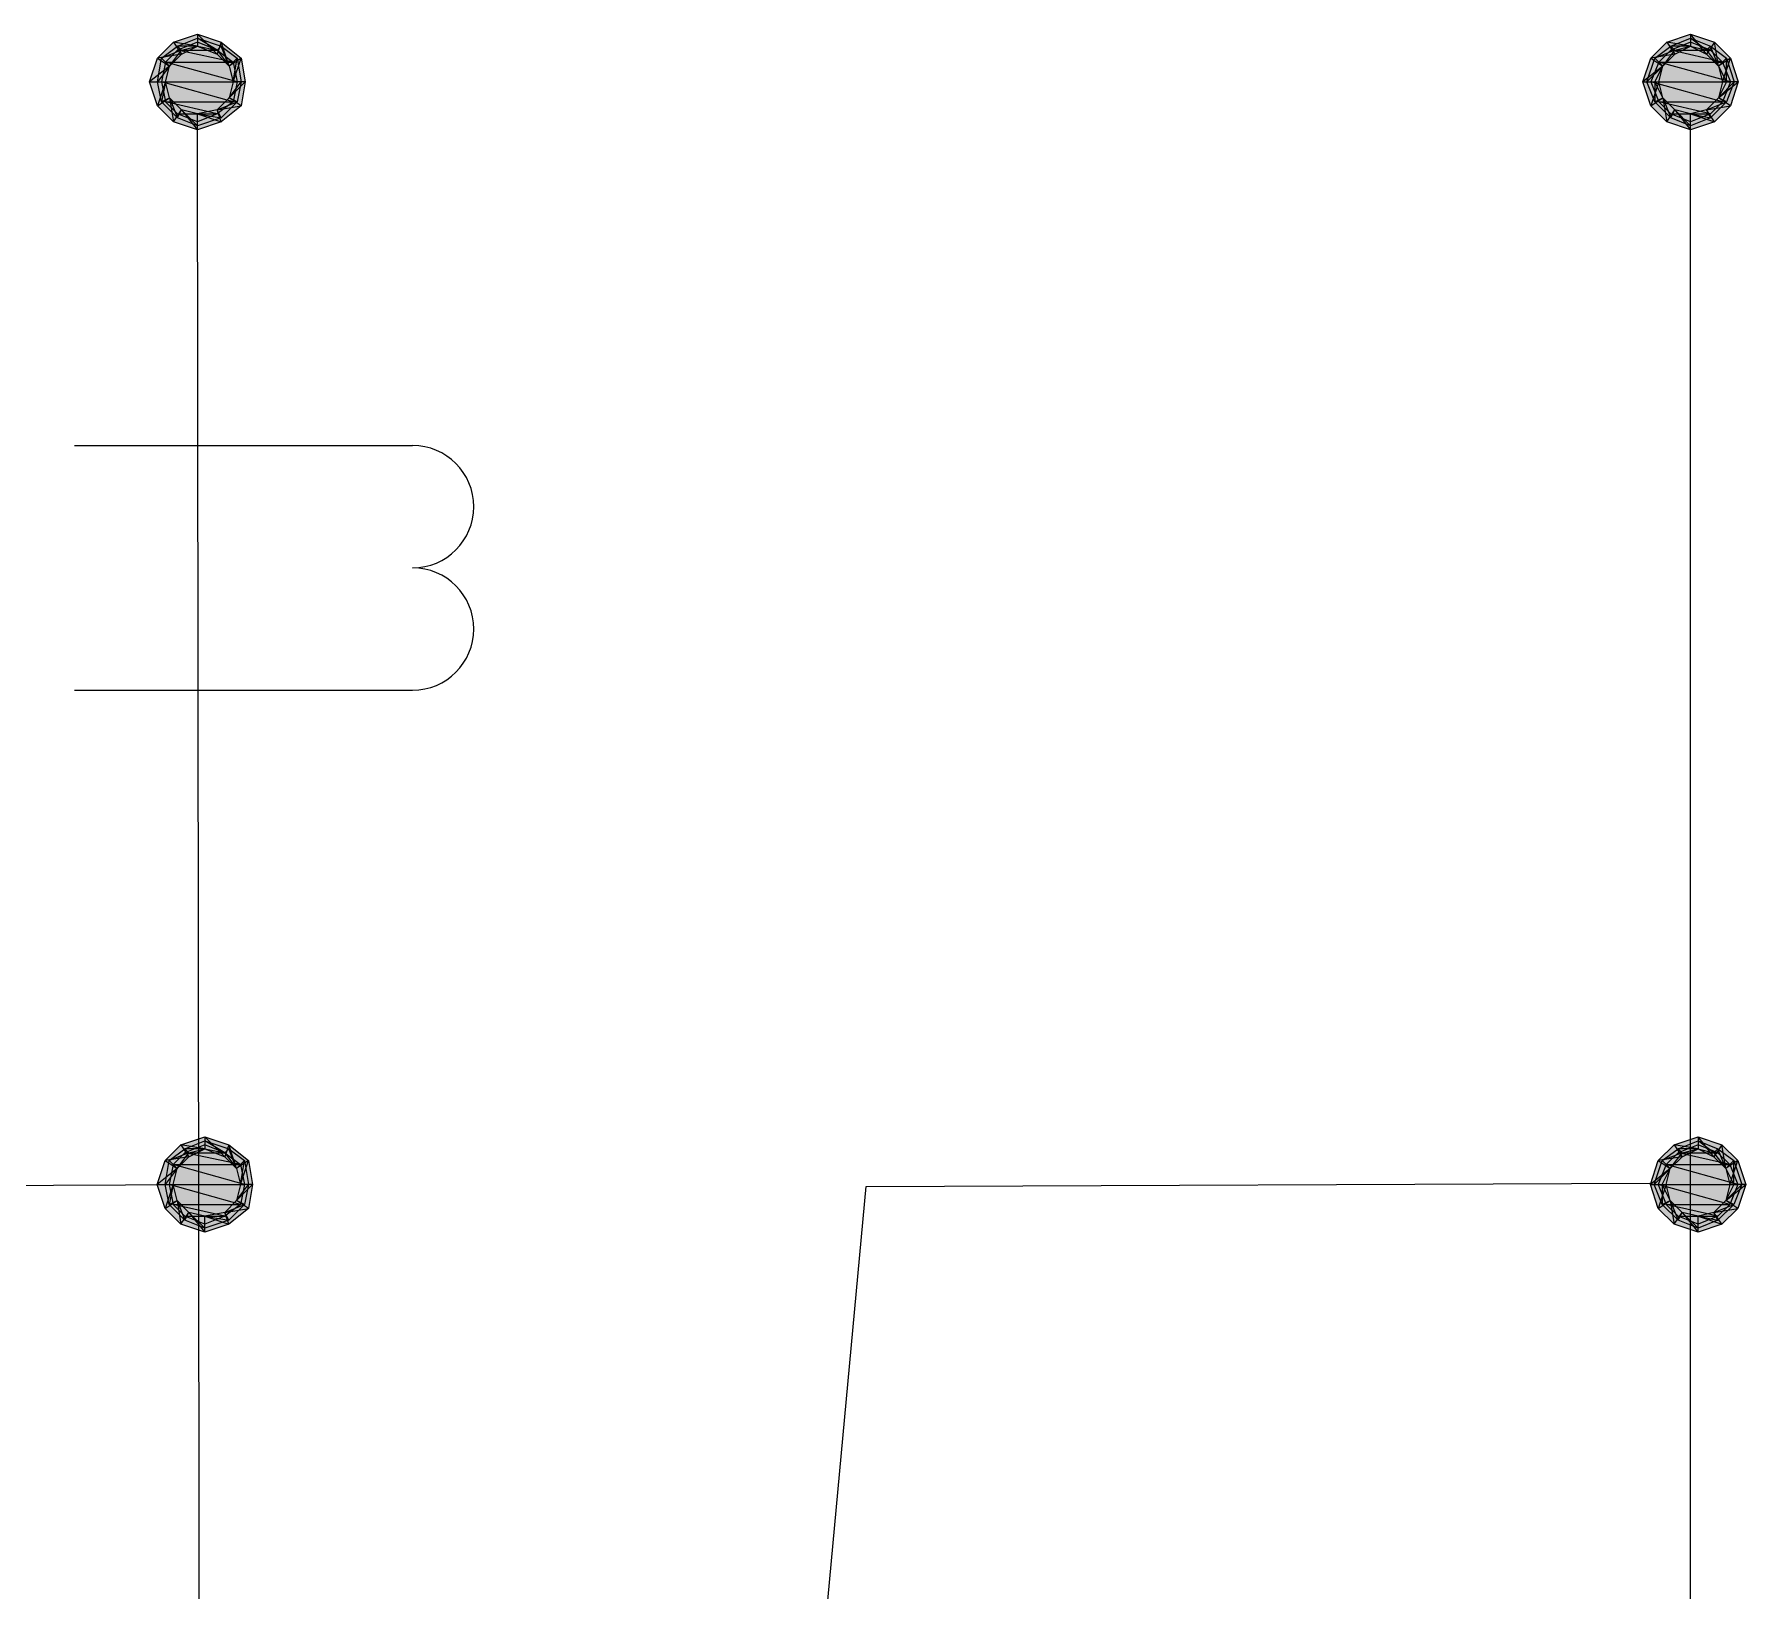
# Model space of a CAD drawing. Header units: millimetres. Extents: x 35720 to 50764, y -47170 to -36532.
# Drawn here: x 44236.6 to 44572.5, y -44469 to -44163.6 of the extents above; entities that cross this region are included whole.
import ezdxf

# ---------------------------------------------------------------- set-up
doc = ezdxf.new("R2010")
doc.units = ezdxf.units.MM
doc.header["$LTSCALE"] = 13
doc.layers.add('01', color=7, linetype='Continuous')
doc.layers.add('铁心', color=3, linetype='Continuous', lineweight=0)

msp = doc.modelspace()

# ---------------------------------------------------------------- hatches: boundary and pattern name
at = {"layer": '铁心'}
h = msp.add_hatch(color=256, dxfattribs=at)
h.paths.add_polyline_path([(44260.77, -44168.286), (44263.111, -44169.847), (44259.21, -44172.968)])
h.paths.add_polyline_path([(44263.111, -44169.847), (44259.21, -44172.968), (44262.331, -44172.968)])
h.paths.add_polyline_path([(44259.21, -44172.968), (44262.331, -44172.968), (44260.77, -44177.649)])
h.paths.add_polyline_path([(44262.331, -44172.968), (44260.77, -44177.649), (44263.111, -44176.089)])
h.paths.add_polyline_path([(44260.77, -44177.649), (44263.111, -44176.089), (44263.892, -44180.771)])
h.paths.add_polyline_path([(44263.111, -44176.089), (44263.892, -44180.771), (44265.452, -44178.43)])
h.paths.add_polyline_path([(44263.892, -44180.771), (44265.452, -44178.43), (44268.573, -44182.331)])
h.paths.add_polyline_path([(44265.452, -44178.43), (44268.573, -44182.331), (44268.573, -44179.21)])
h.paths.add_polyline_path([(44268.573, -44182.331), (44268.573, -44179.21), (44273.255, -44180.771)])
h.paths.add_polyline_path([(44268.573, -44179.21), (44273.255, -44180.771), (44272.475, -44178.43)])
h.paths.add_polyline_path([(44273.255, -44180.771), (44272.475, -44178.43), (44277.156, -44177.649)])
h.paths.add_polyline_path([(44272.475, -44178.43), (44277.156, -44177.649), (44274.816, -44176.089)])
h.paths.add_polyline_path([(44277.156, -44177.649), (44274.816, -44176.089), (44277.937, -44172.968)])
h.paths.add_polyline_path([(44274.816, -44176.089), (44277.937, -44172.968), (44275.596, -44172.968)])
h.paths.add_polyline_path([(44277.937, -44172.968), (44275.596, -44172.968), (44277.156, -44168.286)])
h.paths.add_polyline_path([(44275.596, -44172.968), (44277.156, -44168.286), (44274.816, -44169.847)])
h.paths.add_polyline_path([(44277.156, -44168.286), (44274.816, -44169.847), (44273.255, -44165.165)])
h.paths.add_polyline_path([(44274.816, -44169.847), (44273.255, -44165.165), (44272.475, -44167.506)])
h.paths.add_polyline_path([(44273.255, -44165.165), (44272.475, -44167.506), (44268.573, -44163.604)])
h.paths.add_polyline_path([(44272.475, -44167.506), (44268.573, -44163.604), (44268.573, -44165.945)])
h.paths.add_polyline_path([(44268.573, -44163.604), (44268.573, -44165.945), (44263.892, -44165.165)])
h.paths.add_polyline_path([(44268.573, -44165.945), (44263.892, -44165.165), (44265.452, -44167.506)])
h.paths.add_polyline_path([(44263.892, -44165.165), (44265.452, -44167.506), (44260.77, -44168.286)])
h.paths.add_polyline_path([(44265.452, -44167.506), (44260.77, -44168.286), (44263.111, -44169.847)])
h = msp.add_hatch(color=256, dxfattribs=at)
h.paths.add_polyline_path([(44553.846, -44168.286), (44556.187, -44169.847), (44552.285, -44172.968)])
h.paths.add_polyline_path([(44556.187, -44169.847), (44552.285, -44172.968), (44555.407, -44172.968)])
h.paths.add_polyline_path([(44552.285, -44172.968), (44555.407, -44172.968), (44553.846, -44177.649)])
h.paths.add_polyline_path([(44555.407, -44172.968), (44553.846, -44177.649), (44556.187, -44176.089)])
h.paths.add_polyline_path([(44553.846, -44177.649), (44556.187, -44176.089), (44556.967, -44180.771)])
h.paths.add_polyline_path([(44556.187, -44176.089), (44556.967, -44180.771), (44558.528, -44178.43)])
h.paths.add_polyline_path([(44556.967, -44180.771), (44558.528, -44178.43), (44561.649, -44182.331)])
h.paths.add_polyline_path([(44558.528, -44178.43), (44561.649, -44182.331), (44561.649, -44179.21)])
h.paths.add_polyline_path([(44561.649, -44182.331), (44561.649, -44179.21), (44566.331, -44180.771)])
h.paths.add_polyline_path([(44561.649, -44179.21), (44566.331, -44180.771), (44564.77, -44178.43)])
h.paths.add_polyline_path([(44566.331, -44180.771), (44564.77, -44178.43), (44569.452, -44177.649)])
h.paths.add_polyline_path([(44564.77, -44178.43), (44569.452, -44177.649), (44567.111, -44176.089)])
h.paths.add_polyline_path([(44569.452, -44177.649), (44567.111, -44176.089), (44571.012, -44172.968)])
h.paths.add_polyline_path([(44567.111, -44176.089), (44571.012, -44172.968), (44567.891, -44172.968)])
h.paths.add_polyline_path([(44571.012, -44172.968), (44567.891, -44172.968), (44569.452, -44168.286)])
h.paths.add_polyline_path([(44567.891, -44172.968), (44569.452, -44168.286), (44567.111, -44169.847)])
h.paths.add_polyline_path([(44569.452, -44168.286), (44567.111, -44169.847), (44566.331, -44165.165)])
h.paths.add_polyline_path([(44567.111, -44169.847), (44566.331, -44165.165), (44564.77, -44167.506)])
h.paths.add_polyline_path([(44566.331, -44165.165), (44564.77, -44167.506), (44561.649, -44163.604)])
h.paths.add_polyline_path([(44564.77, -44167.506), (44561.649, -44163.604), (44561.649, -44165.945)])
h.paths.add_polyline_path([(44561.649, -44163.604), (44561.649, -44165.945), (44556.967, -44165.165)])
h.paths.add_polyline_path([(44561.649, -44165.945), (44556.967, -44165.165), (44558.528, -44167.506)])
h.paths.add_polyline_path([(44556.967, -44165.165), (44558.528, -44167.506), (44553.846, -44168.286)])
h.paths.add_polyline_path([(44558.528, -44167.506), (44553.846, -44168.286), (44556.187, -44169.847)])
h = msp.add_hatch(color=256, dxfattribs=at)
h.paths.add_polyline_path([(44276.376, -44176.869), (44274.816, -44176.089), (44277.156, -44172.968)])
h.paths.add_polyline_path([(44274.816, -44176.089), (44277.156, -44172.968), (44275.596, -44172.968)])
h.paths.add_polyline_path([(44277.156, -44172.968), (44275.596, -44172.968), (44276.376, -44168.286)])
h.paths.add_polyline_path([(44275.596, -44172.968), (44276.376, -44168.286), (44274.816, -44169.847)])
h.paths.add_polyline_path([(44276.376, -44168.286), (44274.816, -44169.847), (44273.255, -44165.945)])
h.paths.add_polyline_path([(44274.816, -44169.847), (44273.255, -44165.945), (44272.475, -44166.725)])
h.paths.add_polyline_path([(44273.255, -44165.945), (44272.475, -44166.725), (44268.573, -44164.385)])
h.paths.add_polyline_path([(44272.475, -44166.725), (44268.573, -44164.385), (44268.573, -44165.945)])
h.paths.add_polyline_path([(44268.573, -44164.385), (44268.573, -44165.945), (44264.672, -44165.945)])
h.paths.add_polyline_path([(44268.573, -44165.945), (44264.672, -44165.945), (44265.452, -44166.725)])
h.paths.add_polyline_path([(44264.672, -44165.945), (44265.452, -44166.725), (44261.551, -44168.286)])
h.paths.add_polyline_path([(44265.452, -44166.725), (44261.551, -44168.286), (44263.111, -44169.847)])
h.paths.add_polyline_path([(44261.551, -44168.286), (44263.111, -44169.847), (44260.77, -44172.968)])
h.paths.add_polyline_path([(44263.111, -44169.847), (44260.77, -44172.968), (44262.331, -44172.968)])
h.paths.add_polyline_path([(44260.77, -44172.968), (44262.331, -44172.968), (44261.551, -44176.869)])
h.paths.add_polyline_path([(44262.331, -44172.968), (44261.551, -44176.869), (44263.111, -44176.089)])
h.paths.add_polyline_path([(44261.551, -44176.869), (44263.111, -44176.089), (44264.672, -44179.99)])
h.paths.add_polyline_path([(44263.111, -44176.089), (44264.672, -44179.99), (44265.452, -44178.43)])
h.paths.add_polyline_path([(44264.672, -44179.99), (44265.452, -44178.43), (44268.573, -44181.551)])
h.paths.add_polyline_path([(44265.452, -44178.43), (44268.573, -44181.551), (44268.573, -44179.21)])
h.paths.add_polyline_path([(44268.573, -44181.551), (44268.573, -44179.21), (44273.255, -44179.99)])
h.paths.add_polyline_path([(44268.573, -44179.21), (44273.255, -44179.99), (44272.475, -44178.43)])
h.paths.add_polyline_path([(44273.255, -44179.99), (44272.475, -44178.43), (44276.376, -44176.869)])
h.paths.add_polyline_path([(44272.475, -44178.43), (44276.376, -44176.869), (44274.816, -44176.089)])
h = msp.add_hatch(color=256, dxfattribs=at)
h.paths.add_polyline_path([(44262.331, -44169.066), (44275.596, -44169.066), (44264.672, -44166.725)])
h.paths.add_polyline_path([(44275.596, -44169.066), (44264.672, -44166.725), (44272.475, -44166.725)])
h = msp.add_hatch(color=256, dxfattribs=at)
h.paths.add_polyline_path([(44568.671, -44176.869), (44567.111, -44176.089), (44570.232, -44172.968)])
h.paths.add_polyline_path([(44567.111, -44176.089), (44570.232, -44172.968), (44568.671, -44172.968)])
h.paths.add_polyline_path([(44570.232, -44172.968), (44568.671, -44172.968), (44568.671, -44168.286)])
h.paths.add_polyline_path([(44568.671, -44172.968), (44568.671, -44168.286), (44567.111, -44169.847)])
h.paths.add_polyline_path([(44568.671, -44168.286), (44567.111, -44169.847), (44565.55, -44165.945)])
h.paths.add_polyline_path([(44567.111, -44169.847), (44565.55, -44165.945), (44564.77, -44166.725)])
h.paths.add_polyline_path([(44565.55, -44165.945), (44564.77, -44166.725), (44561.649, -44164.385)])
h.paths.add_polyline_path([(44564.77, -44166.725), (44561.649, -44164.385), (44561.649, -44165.945)])
h.paths.add_polyline_path([(44561.649, -44164.385), (44561.649, -44165.945), (44557.747, -44165.945)])
h.paths.add_polyline_path([(44561.649, -44165.945), (44557.747, -44165.945), (44558.528, -44166.725)])
h.paths.add_polyline_path([(44557.747, -44165.945), (44558.528, -44166.725), (44554.626, -44168.286)])
h.paths.add_polyline_path([(44558.528, -44166.725), (44554.626, -44168.286), (44556.187, -44169.847)])
h.paths.add_polyline_path([(44554.626, -44168.286), (44556.187, -44169.847), (44553.066, -44172.968)])
h.paths.add_polyline_path([(44556.187, -44169.847), (44553.066, -44172.968), (44554.626, -44172.968)])
h.paths.add_polyline_path([(44553.066, -44172.968), (44554.626, -44172.968), (44554.626, -44176.869)])
h.paths.add_polyline_path([(44554.626, -44172.968), (44554.626, -44176.869), (44556.187, -44176.089)])
h.paths.add_polyline_path([(44554.626, -44176.869), (44556.187, -44176.089), (44557.747, -44179.99)])
h.paths.add_polyline_path([(44556.187, -44176.089), (44557.747, -44179.99), (44558.528, -44178.43)])
h.paths.add_polyline_path([(44557.747, -44179.99), (44558.528, -44178.43), (44561.649, -44181.551)])
h.paths.add_polyline_path([(44558.528, -44178.43), (44561.649, -44181.551), (44561.649, -44179.21)])
h.paths.add_polyline_path([(44561.649, -44181.551), (44561.649, -44179.21), (44565.55, -44179.99)])
h.paths.add_polyline_path([(44561.649, -44179.21), (44565.55, -44179.99), (44564.77, -44178.43)])
h.paths.add_polyline_path([(44565.55, -44179.99), (44564.77, -44178.43), (44568.671, -44176.869)])
h.paths.add_polyline_path([(44564.77, -44178.43), (44568.671, -44176.869), (44567.111, -44176.089)])
h = msp.add_hatch(color=256, dxfattribs=at)
h.paths.add_polyline_path([(44555.407, -44169.066), (44567.891, -44169.066), (44557.747, -44166.725)])
h.paths.add_polyline_path([(44567.891, -44169.066), (44557.747, -44166.725), (44565.55, -44166.725)])
h = msp.add_hatch(color=256, dxfattribs=at)
h.paths.add_polyline_path([(44261.551, -44172.968), (44276.376, -44172.968), (44262.331, -44169.066)])
h.paths.add_polyline_path([(44276.376, -44172.968), (44262.331, -44169.066), (44275.596, -44169.066)])
h = msp.add_hatch(color=256, dxfattribs=at)
h.paths.add_polyline_path([(44553.846, -44172.968), (44569.452, -44172.968), (44555.407, -44169.066)])
h.paths.add_polyline_path([(44569.452, -44172.968), (44555.407, -44169.066), (44567.891, -44169.066)])
h = msp.add_hatch(color=256, dxfattribs=at)
h.paths.add_polyline_path([(44262.331, -44176.869), (44275.596, -44176.869), (44261.551, -44172.968)])
h.paths.add_polyline_path([(44275.596, -44176.869), (44261.551, -44172.968), (44276.376, -44172.968)])
h = msp.add_hatch(color=256, dxfattribs=at)
h.paths.add_polyline_path([(44555.407, -44176.869), (44567.891, -44176.869), (44553.846, -44172.968)])
h.paths.add_polyline_path([(44567.891, -44176.869), (44553.846, -44172.968), (44569.452, -44172.968)])
h = msp.add_hatch(color=256, dxfattribs=at)
h.paths.add_polyline_path([(44262.331, -44176.869), (44264.672, -44179.21), (44272.475, -44179.21)])
h.paths.add_polyline_path([(44264.672, -44179.21), (44272.475, -44179.21), (44268.573, -44180.771)])
h = msp.add_hatch(color=256, dxfattribs=at)
h.paths.add_polyline_path([(44555.407, -44176.869), (44557.747, -44179.21), (44565.55, -44179.21)])
h.paths.add_polyline_path([(44557.747, -44179.21), (44565.55, -44179.21), (44561.649, -44180.771)])
h = msp.add_hatch(color=256, dxfattribs=at)
h.paths.add_polyline_path([(44262.238, -44384.639), (44264.579, -44386.199), (44260.678, -44389.32)])
h.paths.add_polyline_path([(44264.579, -44386.199), (44260.678, -44389.32), (44263.799, -44389.32)])
h.paths.add_polyline_path([(44260.678, -44389.32), (44263.799, -44389.32), (44262.238, -44394.002)])
h.paths.add_polyline_path([(44263.799, -44389.32), (44262.238, -44394.002), (44264.579, -44392.441)])
h.paths.add_polyline_path([(44262.238, -44394.002), (44264.579, -44392.441), (44265.36, -44397.123)])
h.paths.add_polyline_path([(44264.579, -44392.441), (44265.36, -44397.123), (44266.92, -44394.782)])
h.paths.add_polyline_path([(44265.36, -44397.123), (44266.92, -44394.782), (44270.041, -44398.684)])
h.paths.add_polyline_path([(44266.92, -44394.782), (44270.041, -44398.684), (44270.041, -44395.563)])
h.paths.add_polyline_path([(44270.041, -44398.684), (44270.041, -44395.563), (44274.723, -44397.123)])
h.paths.add_polyline_path([(44270.041, -44395.563), (44274.723, -44397.123), (44273.943, -44394.782)])
h.paths.add_polyline_path([(44274.723, -44397.123), (44273.943, -44394.782), (44278.624, -44394.002)])
h.paths.add_polyline_path([(44273.943, -44394.782), (44278.624, -44394.002), (44276.284, -44392.441)])
h.paths.add_polyline_path([(44278.624, -44394.002), (44276.284, -44392.441), (44279.405, -44389.32)])
h.paths.add_polyline_path([(44276.284, -44392.441), (44279.405, -44389.32), (44277.064, -44389.32)])
h.paths.add_polyline_path([(44279.405, -44389.32), (44277.064, -44389.32), (44278.624, -44384.639)])
h.paths.add_polyline_path([(44277.064, -44389.32), (44278.624, -44384.639), (44276.284, -44386.199)])
h.paths.add_polyline_path([(44278.624, -44384.639), (44276.284, -44386.199), (44274.723, -44381.517)])
h.paths.add_polyline_path([(44276.284, -44386.199), (44274.723, -44381.517), (44273.943, -44383.858)])
h.paths.add_polyline_path([(44274.723, -44381.517), (44273.943, -44383.858), (44270.041, -44379.957)])
h.paths.add_polyline_path([(44273.943, -44383.858), (44270.041, -44379.957), (44270.041, -44382.298)])
h.paths.add_polyline_path([(44270.041, -44379.957), (44270.041, -44382.298), (44265.36, -44381.517)])
h.paths.add_polyline_path([(44270.041, -44382.298), (44265.36, -44381.517), (44266.92, -44383.858)])
h.paths.add_polyline_path([(44265.36, -44381.517), (44266.92, -44383.858), (44262.238, -44384.639)])
h.paths.add_polyline_path([(44266.92, -44383.858), (44262.238, -44384.639), (44264.579, -44386.199)])
h = msp.add_hatch(color=256, dxfattribs=at)
h.paths.add_polyline_path([(44277.844, -44393.222), (44276.284, -44392.441), (44278.624, -44389.32)])
h.paths.add_polyline_path([(44276.284, -44392.441), (44278.624, -44389.32), (44277.064, -44389.32)])
h.paths.add_polyline_path([(44278.624, -44389.32), (44277.064, -44389.32), (44277.844, -44384.639)])
h.paths.add_polyline_path([(44277.064, -44389.32), (44277.844, -44384.639), (44276.284, -44386.199)])
h.paths.add_polyline_path([(44277.844, -44384.639), (44276.284, -44386.199), (44274.723, -44382.298)])
h.paths.add_polyline_path([(44276.284, -44386.199), (44274.723, -44382.298), (44273.943, -44383.078)])
h.paths.add_polyline_path([(44274.723, -44382.298), (44273.943, -44383.078), (44270.041, -44380.737)])
h.paths.add_polyline_path([(44273.943, -44383.078), (44270.041, -44380.737), (44270.041, -44382.298)])
h.paths.add_polyline_path([(44270.041, -44380.737), (44270.041, -44382.298), (44266.14, -44382.298)])
h.paths.add_polyline_path([(44270.041, -44382.298), (44266.14, -44382.298), (44266.92, -44383.078)])
h.paths.add_polyline_path([(44266.14, -44382.298), (44266.92, -44383.078), (44263.019, -44384.639)])
h.paths.add_polyline_path([(44266.92, -44383.078), (44263.019, -44384.639), (44264.579, -44386.199)])
h.paths.add_polyline_path([(44263.019, -44384.639), (44264.579, -44386.199), (44262.238, -44389.32)])
h.paths.add_polyline_path([(44264.579, -44386.199), (44262.238, -44389.32), (44263.799, -44389.32)])
h.paths.add_polyline_path([(44262.238, -44389.32), (44263.799, -44389.32), (44263.019, -44393.222)])
h.paths.add_polyline_path([(44263.799, -44389.32), (44263.019, -44393.222), (44264.579, -44392.441)])
h.paths.add_polyline_path([(44263.019, -44393.222), (44264.579, -44392.441), (44266.14, -44396.343)])
h.paths.add_polyline_path([(44264.579, -44392.441), (44266.14, -44396.343), (44266.92, -44394.782)])
h.paths.add_polyline_path([(44266.14, -44396.343), (44266.92, -44394.782), (44270.041, -44397.903)])
h.paths.add_polyline_path([(44266.92, -44394.782), (44270.041, -44397.903), (44270.041, -44395.563)])
h.paths.add_polyline_path([(44270.041, -44397.903), (44270.041, -44395.563), (44274.723, -44396.343)])
h.paths.add_polyline_path([(44270.041, -44395.563), (44274.723, -44396.343), (44273.943, -44394.782)])
h.paths.add_polyline_path([(44274.723, -44396.343), (44273.943, -44394.782), (44277.844, -44393.222)])
h.paths.add_polyline_path([(44273.943, -44394.782), (44277.844, -44393.222), (44276.284, -44392.441)])
h = msp.add_hatch(color=256, dxfattribs=at)
h.paths.add_polyline_path([(44555.314, -44384.639), (44557.655, -44386.199), (44553.753, -44389.32)])
h.paths.add_polyline_path([(44557.655, -44386.199), (44553.753, -44389.32), (44556.874, -44389.32)])
h.paths.add_polyline_path([(44553.753, -44389.32), (44556.874, -44389.32), (44555.314, -44394.002)])
h.paths.add_polyline_path([(44556.874, -44389.32), (44555.314, -44394.002), (44557.655, -44392.441)])
h.paths.add_polyline_path([(44555.314, -44394.002), (44557.655, -44392.441), (44558.435, -44397.123)])
h.paths.add_polyline_path([(44557.655, -44392.441), (44558.435, -44397.123), (44559.996, -44394.782)])
h.paths.add_polyline_path([(44558.435, -44397.123), (44559.996, -44394.782), (44563.117, -44398.684)])
h.paths.add_polyline_path([(44559.996, -44394.782), (44563.117, -44398.684), (44563.117, -44395.563)])
h.paths.add_polyline_path([(44563.117, -44398.684), (44563.117, -44395.563), (44567.798, -44397.123)])
h.paths.add_polyline_path([(44563.117, -44395.563), (44567.798, -44397.123), (44566.238, -44394.782)])
h.paths.add_polyline_path([(44567.798, -44397.123), (44566.238, -44394.782), (44570.92, -44394.002)])
h.paths.add_polyline_path([(44566.238, -44394.782), (44570.92, -44394.002), (44568.579, -44392.441)])
h.paths.add_polyline_path([(44570.92, -44394.002), (44568.579, -44392.441), (44572.48, -44389.32)])
h.paths.add_polyline_path([(44568.579, -44392.441), (44572.48, -44389.32), (44569.359, -44389.32)])
h.paths.add_polyline_path([(44572.48, -44389.32), (44569.359, -44389.32), (44570.92, -44384.639)])
h.paths.add_polyline_path([(44569.359, -44389.32), (44570.92, -44384.639), (44568.579, -44386.199)])
h.paths.add_polyline_path([(44570.92, -44384.639), (44568.579, -44386.199), (44567.798, -44381.517)])
h.paths.add_polyline_path([(44568.579, -44386.199), (44567.798, -44381.517), (44566.238, -44383.858)])
h.paths.add_polyline_path([(44567.798, -44381.517), (44566.238, -44383.858), (44563.117, -44379.957)])
h.paths.add_polyline_path([(44566.238, -44383.858), (44563.117, -44379.957), (44563.117, -44382.298)])
h.paths.add_polyline_path([(44563.117, -44379.957), (44563.117, -44382.298), (44558.435, -44381.517)])
h.paths.add_polyline_path([(44563.117, -44382.298), (44558.435, -44381.517), (44559.996, -44383.858)])
h.paths.add_polyline_path([(44558.435, -44381.517), (44559.996, -44383.858), (44555.314, -44384.639)])
h.paths.add_polyline_path([(44559.996, -44383.858), (44555.314, -44384.639), (44557.655, -44386.199)])
h = msp.add_hatch(color=256, dxfattribs=at)
h.paths.add_polyline_path([(44570.139, -44393.222), (44568.579, -44392.441), (44571.7, -44389.32)])
h.paths.add_polyline_path([(44568.579, -44392.441), (44571.7, -44389.32), (44570.139, -44389.32)])
h.paths.add_polyline_path([(44571.7, -44389.32), (44570.139, -44389.32), (44570.139, -44384.639)])
h.paths.add_polyline_path([(44570.139, -44389.32), (44570.139, -44384.639), (44568.579, -44386.199)])
h.paths.add_polyline_path([(44570.139, -44384.639), (44568.579, -44386.199), (44567.018, -44382.298)])
h.paths.add_polyline_path([(44568.579, -44386.199), (44567.018, -44382.298), (44566.238, -44383.078)])
h.paths.add_polyline_path([(44567.018, -44382.298), (44566.238, -44383.078), (44563.117, -44380.737)])
h.paths.add_polyline_path([(44566.238, -44383.078), (44563.117, -44380.737), (44563.117, -44382.298)])
h.paths.add_polyline_path([(44563.117, -44380.737), (44563.117, -44382.298), (44559.215, -44382.298)])
h.paths.add_polyline_path([(44563.117, -44382.298), (44559.215, -44382.298), (44559.996, -44383.078)])
h.paths.add_polyline_path([(44559.215, -44382.298), (44559.996, -44383.078), (44556.094, -44384.639)])
h.paths.add_polyline_path([(44559.996, -44383.078), (44556.094, -44384.639), (44557.655, -44386.199)])
h.paths.add_polyline_path([(44556.094, -44384.639), (44557.655, -44386.199), (44554.534, -44389.32)])
h.paths.add_polyline_path([(44557.655, -44386.199), (44554.534, -44389.32), (44556.094, -44389.32)])
h.paths.add_polyline_path([(44554.534, -44389.32), (44556.094, -44389.32), (44556.094, -44393.222)])
h.paths.add_polyline_path([(44556.094, -44389.32), (44556.094, -44393.222), (44557.655, -44392.441)])
h.paths.add_polyline_path([(44556.094, -44393.222), (44557.655, -44392.441), (44559.215, -44396.343)])
h.paths.add_polyline_path([(44557.655, -44392.441), (44559.215, -44396.343), (44559.996, -44394.782)])
h.paths.add_polyline_path([(44559.215, -44396.343), (44559.996, -44394.782), (44563.117, -44397.903)])
h.paths.add_polyline_path([(44559.996, -44394.782), (44563.117, -44397.903), (44563.117, -44395.563)])
h.paths.add_polyline_path([(44563.117, -44397.903), (44563.117, -44395.563), (44567.018, -44396.343)])
h.paths.add_polyline_path([(44563.117, -44395.563), (44567.018, -44396.343), (44566.238, -44394.782)])
h.paths.add_polyline_path([(44567.018, -44396.343), (44566.238, -44394.782), (44570.139, -44393.222)])
h.paths.add_polyline_path([(44566.238, -44394.782), (44570.139, -44393.222), (44568.579, -44392.441)])
h = msp.add_hatch(color=256, dxfattribs=at)
h.paths.add_polyline_path([(44263.019, -44389.32), (44277.844, -44389.32), (44263.799, -44385.419)])
h.paths.add_polyline_path([(44277.844, -44389.32), (44263.799, -44385.419), (44277.064, -44385.419)])
h = msp.add_hatch(color=256, dxfattribs=at)
h.paths.add_polyline_path([(44263.799, -44385.419), (44277.064, -44385.419), (44266.14, -44383.078)])
h.paths.add_polyline_path([(44277.064, -44385.419), (44266.14, -44383.078), (44273.943, -44383.078)])
h = msp.add_hatch(color=256, dxfattribs=at)
h.paths.add_polyline_path([(44555.314, -44389.32), (44570.92, -44389.32), (44556.874, -44385.419)])
h.paths.add_polyline_path([(44570.92, -44389.32), (44556.874, -44385.419), (44569.359, -44385.419)])
h = msp.add_hatch(color=256, dxfattribs=at)
h.paths.add_polyline_path([(44556.874, -44385.419), (44569.359, -44385.419), (44559.215, -44383.078)])
h.paths.add_polyline_path([(44569.359, -44385.419), (44559.215, -44383.078), (44567.018, -44383.078)])
h = msp.add_hatch(color=256, dxfattribs=at)
h.paths.add_polyline_path([(44263.799, -44393.222), (44277.064, -44393.222), (44263.019, -44389.32)])
h.paths.add_polyline_path([(44277.064, -44393.222), (44263.019, -44389.32), (44277.844, -44389.32)])
h = msp.add_hatch(color=256, dxfattribs=at)
h.paths.add_polyline_path([(44556.874, -44393.222), (44569.359, -44393.222), (44555.314, -44389.32)])
h.paths.add_polyline_path([(44569.359, -44393.222), (44555.314, -44389.32), (44570.92, -44389.32)])
h = msp.add_hatch(color=256, dxfattribs=at)
h.paths.add_polyline_path([(44263.799, -44393.222), (44266.14, -44395.563), (44273.943, -44395.563)])
h.paths.add_polyline_path([(44266.14, -44395.563), (44273.943, -44395.563), (44270.041, -44397.123)])
h = msp.add_hatch(color=256, dxfattribs=at)
h.paths.add_polyline_path([(44556.874, -44393.222), (44559.215, -44395.563), (44567.018, -44395.563)])
h.paths.add_polyline_path([(44559.215, -44395.563), (44567.018, -44395.563), (44563.117, -44397.123)])

# ---------------------------------------------------------------- linework, layer by layer
at = {"layer": '01', "color": 3, "ltscale": 38.869873}
for p, q in [((44244.446, -44244.321), (44310.823, -44244.321)), ((44244.446, -44292.321), (44310.823, -44292.321))]:
    msp.add_line(p, q, dxfattribs=at)
for centre in [(44310.823, -44256.321), (44310.823, -44280.321)]:
    msp.add_arc(centre, 12, 270, 90, dxfattribs=at)
at = {"layer": '铁心'}
for points in [[(44268.573, -44163.604), (44268.573, -44165.945), (44263.892, -44165.165), (44268.573, -44163.604)], [(44273.255, -44165.165), (44272.475, -44167.506), (44268.573, -44163.604), (44273.255, -44165.165)], [(44272.475, -44167.506), (44268.573, -44163.604), (44268.573, -44165.945), (44272.475, -44167.506)], [(44561.649, -44163.604), (44561.649, -44165.945), (44556.967, -44165.165), (44561.649, -44163.604)], [(44566.331, -44165.165), (44564.77, -44167.506), (44561.649, -44163.604), (44566.331, -44165.165)], [(44564.77, -44167.506), (44561.649, -44163.604), (44561.649, -44165.945), (44564.77, -44167.506)], [(44263.892, -44165.165), (44265.452, -44167.506), (44260.77, -44168.286), (44263.892, -44165.165)], [(44264.672, -44165.945), (44265.452, -44166.725), (44261.551, -44168.286), (44264.672, -44165.945)], [(44265.452, -44166.725), (44261.551, -44168.286), (44263.111, -44169.847), (44265.452, -44166.725)], [(44262.331, -44169.066), (44275.596, -44169.066), (44264.672, -44166.725), (44262.331, -44169.066)], [(44268.573, -44165.945), (44263.892, -44165.165), (44265.452, -44167.506), (44268.573, -44165.945)], [(44268.573, -44164.385), (44268.573, -44165.945), (44264.672, -44165.945), (44268.573, -44164.385)], [(44268.573, -44165.945), (44264.672, -44165.945), (44265.452, -44166.725), (44268.573, -44165.945)], [(44273.255, -44165.945), (44272.475, -44166.725), (44268.573, -44164.385), (44273.255, -44165.945)], [(44272.475, -44166.725), (44268.573, -44164.385), (44268.573, -44165.945), (44272.475, -44166.725)], [(44274.816, -44169.847), (44273.255, -44165.165), (44272.475, -44167.506), (44274.816, -44169.847)], [(44274.816, -44169.847), (44273.255, -44165.945), (44272.475, -44166.725), (44274.816, -44169.847)], [(44277.156, -44168.286), (44274.816, -44169.847), (44273.255, -44165.165), (44277.156, -44168.286)], [(44276.376, -44168.286), (44274.816, -44169.847), (44273.255, -44165.945), (44276.376, -44168.286)], [(44556.967, -44165.165), (44558.528, -44167.506), (44553.846, -44168.286), (44556.967, -44165.165)], [(44557.747, -44165.945), (44558.528, -44166.725), (44554.626, -44168.286), (44557.747, -44165.945)], [(44558.528, -44166.725), (44554.626, -44168.286), (44556.187, -44169.847), (44558.528, -44166.725)], [(44555.407, -44169.066), (44567.891, -44169.066), (44557.747, -44166.725), (44555.407, -44169.066)], [(44561.649, -44165.945), (44556.967, -44165.165), (44558.528, -44167.506), (44561.649, -44165.945)], [(44561.649, -44164.385), (44561.649, -44165.945), (44557.747, -44165.945), (44561.649, -44164.385)], [(44561.649, -44165.945), (44557.747, -44165.945), (44558.528, -44166.725), (44561.649, -44165.945)], [(44565.55, -44165.945), (44564.77, -44166.725), (44561.649, -44164.385), (44565.55, -44165.945)], [(44564.77, -44166.725), (44561.649, -44164.385), (44561.649, -44165.945), (44564.77, -44166.725)], [(44567.111, -44169.847), (44566.331, -44165.165), (44564.77, -44167.506), (44567.111, -44169.847)], [(44567.111, -44169.847), (44565.55, -44165.945), (44564.77, -44166.725), (44567.111, -44169.847)], [(44568.671, -44168.286), (44567.111, -44169.847), (44565.55, -44165.945), (44568.671, -44168.286)], [(44569.452, -44168.286), (44567.111, -44169.847), (44566.331, -44165.165), (44569.452, -44168.286)], [(44260.77, -44168.286), (44263.111, -44169.847), (44259.21, -44172.968), (44260.77, -44168.286)], [(44263.111, -44169.847), (44259.21, -44172.968), (44262.331, -44172.968), (44263.111, -44169.847)], [(44261.551, -44168.286), (44263.111, -44169.847), (44260.77, -44172.968), (44261.551, -44168.286)], [(44263.111, -44169.847), (44260.77, -44172.968), (44262.331, -44172.968), (44263.111, -44169.847)], [(44261.551, -44172.968), (44276.376, -44172.968), (44262.331, -44169.066), (44261.551, -44172.968)], [(44275.596, -44172.968), (44276.376, -44168.286), (44274.816, -44169.847), (44275.596, -44172.968)], [(44275.596, -44172.968), (44277.156, -44168.286), (44274.816, -44169.847), (44275.596, -44172.968)], [(44277.156, -44172.968), (44275.596, -44172.968), (44276.376, -44168.286), (44277.156, -44172.968)], [(44277.937, -44172.968), (44275.596, -44172.968), (44277.156, -44168.286), (44277.937, -44172.968)], [(44553.846, -44168.286), (44556.187, -44169.847), (44552.285, -44172.968), (44553.846, -44168.286)], [(44556.187, -44169.847), (44552.285, -44172.968), (44555.407, -44172.968), (44556.187, -44169.847)], [(44554.626, -44168.286), (44556.187, -44169.847), (44553.066, -44172.968), (44554.626, -44168.286)], [(44556.187, -44169.847), (44553.066, -44172.968), (44554.626, -44172.968), (44556.187, -44169.847)], [(44553.846, -44172.968), (44569.452, -44172.968), (44555.407, -44169.066), (44553.846, -44172.968)], [(44568.671, -44172.968), (44568.671, -44168.286), (44567.111, -44169.847), (44568.671, -44172.968)], [(44567.891, -44172.968), (44569.452, -44168.286), (44567.111, -44169.847), (44567.891, -44172.968)], [(44571.012, -44172.968), (44567.891, -44172.968), (44569.452, -44168.286), (44571.012, -44172.968)], [(44570.232, -44172.968), (44568.671, -44172.968), (44568.671, -44168.286), (44570.232, -44172.968)], [(44259.21, -44172.968), (44262.331, -44172.968), (44260.77, -44177.649), (44259.21, -44172.968)], [(44260.77, -44172.968), (44262.331, -44172.968), (44261.551, -44176.869), (44260.77, -44172.968)], [(44262.331, -44172.968), (44260.77, -44177.649), (44263.111, -44176.089), (44262.331, -44172.968)], [(44262.331, -44176.869), (44275.596, -44176.869), (44261.551, -44172.968), (44262.331, -44176.869)], [(44262.331, -44172.968), (44261.551, -44176.869), (44263.111, -44176.089), (44262.331, -44172.968)], [(44276.376, -44176.869), (44274.816, -44176.089), (44277.156, -44172.968), (44276.376, -44176.869)], [(44274.816, -44176.089), (44277.156, -44172.968), (44275.596, -44172.968), (44274.816, -44176.089)], [(44277.156, -44177.649), (44274.816, -44176.089), (44277.937, -44172.968), (44277.156, -44177.649)], [(44274.816, -44176.089), (44277.937, -44172.968), (44275.596, -44172.968), (44274.816, -44176.089)], [(44552.285, -44172.968), (44555.407, -44172.968), (44553.846, -44177.649), (44552.285, -44172.968)], [(44553.066, -44172.968), (44554.626, -44172.968), (44554.626, -44176.869), (44553.066, -44172.968)], [(44555.407, -44176.869), (44567.891, -44176.869), (44553.846, -44172.968), (44555.407, -44176.869)], [(44555.407, -44172.968), (44553.846, -44177.649), (44556.187, -44176.089), (44555.407, -44172.968)], [(44554.626, -44172.968), (44554.626, -44176.869), (44556.187, -44176.089), (44554.626, -44172.968)], [(44568.671, -44176.869), (44567.111, -44176.089), (44570.232, -44172.968), (44568.671, -44176.869)], [(44567.111, -44176.089), (44570.232, -44172.968), (44568.671, -44172.968), (44567.111, -44176.089)], [(44569.452, -44177.649), (44567.111, -44176.089), (44571.012, -44172.968), (44569.452, -44177.649)], [(44567.111, -44176.089), (44571.012, -44172.968), (44567.891, -44172.968), (44567.111, -44176.089)], [(44260.77, -44177.649), (44263.111, -44176.089), (44263.892, -44180.771), (44260.77, -44177.649)], [(44261.551, -44176.869), (44263.111, -44176.089), (44264.672, -44179.99), (44261.551, -44176.869)], [(44262.331, -44176.869), (44264.672, -44179.21), (44272.475, -44179.21), (44262.331, -44176.869)], [(44263.111, -44176.089), (44264.672, -44179.99), (44265.452, -44178.43), (44263.111, -44176.089)], [(44263.111, -44176.089), (44263.892, -44180.771), (44265.452, -44178.43), (44263.111, -44176.089)], [(44272.475, -44178.43), (44277.156, -44177.649), (44274.816, -44176.089), (44272.475, -44178.43)], [(44273.255, -44179.99), (44272.475, -44178.43), (44276.376, -44176.869), (44273.255, -44179.99)], [(44553.846, -44177.649), (44556.187, -44176.089), (44556.967, -44180.771), (44553.846, -44177.649)], [(44554.626, -44176.869), (44556.187, -44176.089), (44557.747, -44179.99), (44554.626, -44176.869)], [(44555.407, -44176.869), (44557.747, -44179.21), (44565.55, -44179.21), (44555.407, -44176.869)], [(44556.187, -44176.089), (44557.747, -44179.99), (44558.528, -44178.43), (44556.187, -44176.089)], [(44556.187, -44176.089), (44556.967, -44180.771), (44558.528, -44178.43), (44556.187, -44176.089)], [(44564.77, -44178.43), (44569.452, -44177.649), (44567.111, -44176.089), (44564.77, -44178.43)], [(44565.55, -44179.99), (44564.77, -44178.43), (44568.671, -44176.869), (44565.55, -44179.99)], [(44263.892, -44180.771), (44265.452, -44178.43), (44268.573, -44182.331), (44263.892, -44180.771)], [(44264.672, -44179.99), (44265.452, -44178.43), (44268.573, -44181.551), (44264.672, -44179.99)], [(44265.452, -44178.43), (44268.573, -44181.551), (44268.573, -44179.21), (44265.452, -44178.43)], [(44265.452, -44178.43), (44268.573, -44182.331), (44268.573, -44179.21), (44265.452, -44178.43)], [(44268.573, -44179.21), (44273.255, -44179.99), (44272.475, -44178.43), (44268.573, -44179.21)], [(44268.573, -44179.21), (44273.255, -44180.771), (44272.475, -44178.43), (44268.573, -44179.21)], [(44268.573, -44181.551), (44268.573, -44179.21), (44273.255, -44179.99), (44268.573, -44181.551)], [(44268.573, -44182.331), (44268.573, -44179.21), (44273.255, -44180.771), (44268.573, -44182.331)], [(44273.255, -44180.771), (44272.475, -44178.43), (44277.156, -44177.649), (44273.255, -44180.771)], [(44556.967, -44180.771), (44558.528, -44178.43), (44561.649, -44182.331), (44556.967, -44180.771)], [(44557.747, -44179.99), (44558.528, -44178.43), (44561.649, -44181.551), (44557.747, -44179.99)], [(44558.528, -44178.43), (44561.649, -44181.551), (44561.649, -44179.21), (44558.528, -44178.43)], [(44558.528, -44178.43), (44561.649, -44182.331), (44561.649, -44179.21), (44558.528, -44178.43)], [(44561.649, -44179.21), (44565.55, -44179.99), (44564.77, -44178.43), (44561.649, -44179.21)], [(44561.649, -44179.21), (44566.331, -44180.771), (44564.77, -44178.43), (44561.649, -44179.21)], [(44561.649, -44181.551), (44561.649, -44179.21), (44565.55, -44179.99), (44561.649, -44181.551)], [(44561.649, -44182.331), (44561.649, -44179.21), (44566.331, -44180.771), (44561.649, -44182.331)], [(44566.331, -44180.771), (44564.77, -44178.43), (44569.452, -44177.649), (44566.331, -44180.771)], [(44268.963, -44510.511), (44268.573, -44180.771)], [(44561.649, -44476.722), (44561.649, -44180.771)], [(44265.36, -44381.517), (44266.92, -44383.858), (44262.238, -44384.639), (44265.36, -44381.517)], [(44270.041, -44379.957), (44270.041, -44382.298), (44265.36, -44381.517), (44270.041, -44379.957)], [(44270.041, -44382.298), (44265.36, -44381.517), (44266.92, -44383.858), (44270.041, -44382.298)], [(44270.041, -44380.737), (44270.041, -44382.298), (44266.14, -44382.298), (44270.041, -44380.737)], [(44274.723, -44381.517), (44273.943, -44383.858), (44270.041, -44379.957), (44274.723, -44381.517)], [(44273.943, -44383.858), (44270.041, -44379.957), (44270.041, -44382.298), (44273.943, -44383.858)], [(44274.723, -44382.298), (44273.943, -44383.078), (44270.041, -44380.737), (44274.723, -44382.298)], [(44273.943, -44383.078), (44270.041, -44380.737), (44270.041, -44382.298), (44273.943, -44383.078)], [(44276.284, -44386.199), (44274.723, -44381.517), (44273.943, -44383.858), (44276.284, -44386.199)], [(44278.624, -44384.639), (44276.284, -44386.199), (44274.723, -44381.517), (44278.624, -44384.639)], [(44558.435, -44381.517), (44559.996, -44383.858), (44555.314, -44384.639), (44558.435, -44381.517)], [(44563.117, -44379.957), (44563.117, -44382.298), (44558.435, -44381.517), (44563.117, -44379.957)], [(44563.117, -44382.298), (44558.435, -44381.517), (44559.996, -44383.858), (44563.117, -44382.298)], [(44563.117, -44380.737), (44563.117, -44382.298), (44559.215, -44382.298), (44563.117, -44380.737)], [(44567.798, -44381.517), (44566.238, -44383.858), (44563.117, -44379.957), (44567.798, -44381.517)], [(44566.238, -44383.858), (44563.117, -44379.957), (44563.117, -44382.298), (44566.238, -44383.858)], [(44567.018, -44382.298), (44566.238, -44383.078), (44563.117, -44380.737), (44567.018, -44382.298)], [(44566.238, -44383.078), (44563.117, -44380.737), (44563.117, -44382.298), (44566.238, -44383.078)], [(44568.579, -44386.199), (44567.798, -44381.517), (44566.238, -44383.858), (44568.579, -44386.199)], [(44570.92, -44384.639), (44568.579, -44386.199), (44567.798, -44381.517), (44570.92, -44384.639)], [(44262.238, -44384.639), (44264.579, -44386.199), (44260.678, -44389.32), (44262.238, -44384.639)], [(44263.019, -44384.639), (44264.579, -44386.199), (44262.238, -44389.32), (44263.019, -44384.639)], [(44266.14, -44382.298), (44266.92, -44383.078), (44263.019, -44384.639), (44266.14, -44382.298)], [(44266.92, -44383.078), (44263.019, -44384.639), (44264.579, -44386.199), (44266.92, -44383.078)], [(44263.019, -44389.32), (44277.844, -44389.32), (44263.799, -44385.419), (44263.019, -44389.32)], [(44263.799, -44385.419), (44277.064, -44385.419), (44266.14, -44383.078), (44263.799, -44385.419)], [(44270.041, -44382.298), (44266.14, -44382.298), (44266.92, -44383.078), (44270.041, -44382.298)], [(44276.284, -44386.199), (44274.723, -44382.298), (44273.943, -44383.078), (44276.284, -44386.199)], [(44277.844, -44384.639), (44276.284, -44386.199), (44274.723, -44382.298), (44277.844, -44384.639)], [(44277.064, -44389.32), (44277.844, -44384.639), (44276.284, -44386.199), (44277.064, -44389.32)], [(44277.064, -44389.32), (44278.624, -44384.639), (44276.284, -44386.199), (44277.064, -44389.32)], [(44278.624, -44389.32), (44277.064, -44389.32), (44277.844, -44384.639), (44278.624, -44389.32)], [(44279.405, -44389.32), (44277.064, -44389.32), (44278.624, -44384.639), (44279.405, -44389.32)], [(44555.314, -44384.639), (44557.655, -44386.199), (44553.753, -44389.32), (44555.314, -44384.639)], [(44556.094, -44384.639), (44557.655, -44386.199), (44554.534, -44389.32), (44556.094, -44384.639)], [(44555.314, -44389.32), (44570.92, -44389.32), (44556.874, -44385.419), (44555.314, -44389.32)], [(44559.215, -44382.298), (44559.996, -44383.078), (44556.094, -44384.639), (44559.215, -44382.298)], [(44559.996, -44383.078), (44556.094, -44384.639), (44557.655, -44386.199), (44559.996, -44383.078)], [(44556.874, -44385.419), (44569.359, -44385.419), (44559.215, -44383.078), (44556.874, -44385.419)], [(44563.117, -44382.298), (44559.215, -44382.298), (44559.996, -44383.078), (44563.117, -44382.298)], [(44568.579, -44386.199), (44567.018, -44382.298), (44566.238, -44383.078), (44568.579, -44386.199)], [(44570.139, -44384.639), (44568.579, -44386.199), (44567.018, -44382.298), (44570.139, -44384.639)], [(44570.139, -44389.32), (44570.139, -44384.639), (44568.579, -44386.199), (44570.139, -44389.32)], [(44569.359, -44389.32), (44570.92, -44384.639), (44568.579, -44386.199), (44569.359, -44389.32)], [(44572.48, -44389.32), (44569.359, -44389.32), (44570.92, -44384.639), (44572.48, -44389.32)], [(44571.7, -44389.32), (44570.139, -44389.32), (44570.139, -44384.639), (44571.7, -44389.32)], [(44264.579, -44386.199), (44260.678, -44389.32), (44263.799, -44389.32), (44264.579, -44386.199)], [(44264.579, -44386.199), (44262.238, -44389.32), (44263.799, -44389.32), (44264.579, -44386.199)], [(44557.655, -44386.199), (44553.753, -44389.32), (44556.874, -44389.32), (44557.655, -44386.199)], [(44557.655, -44386.199), (44554.534, -44389.32), (44556.094, -44389.32), (44557.655, -44386.199)], [(43995.733, -44891.005), (44080.418, -44890.711), (44126.817, -44389.945), (44268.699, -44389.325)], [(44260.678, -44389.32), (44263.799, -44389.32), (44262.238, -44394.002), (44260.678, -44389.32)], [(44262.238, -44389.32), (44263.799, -44389.32), (44263.019, -44393.222), (44262.238, -44389.32)], [(44263.799, -44389.32), (44262.238, -44394.002), (44264.579, -44392.441), (44263.799, -44389.32)], [(44263.799, -44393.222), (44277.064, -44393.222), (44263.019, -44389.32), (44263.799, -44393.222)], [(44263.799, -44389.32), (44263.019, -44393.222), (44264.579, -44392.441), (44263.799, -44389.32)], [(44268.754, -44890.768), (44353.439, -44890.474), (44399.838, -44389.708), (44553.659, -44389.036)], [(44277.844, -44393.222), (44276.284, -44392.441), (44278.624, -44389.32), (44277.844, -44393.222)], [(44276.284, -44392.441), (44278.624, -44389.32), (44277.064, -44389.32), (44276.284, -44392.441)], [(44278.624, -44394.002), (44276.284, -44392.441), (44279.405, -44389.32), (44278.624, -44394.002)], [(44276.284, -44392.441), (44279.405, -44389.32), (44277.064, -44389.32), (44276.284, -44392.441)], [(44553.753, -44389.32), (44556.874, -44389.32), (44555.314, -44394.002), (44553.753, -44389.32)], [(44554.534, -44389.32), (44556.094, -44389.32), (44556.094, -44393.222), (44554.534, -44389.32)], [(44556.874, -44393.222), (44569.359, -44393.222), (44555.314, -44389.32), (44556.874, -44393.222)], [(44556.874, -44389.32), (44555.314, -44394.002), (44557.655, -44392.441), (44556.874, -44389.32)], [(44556.094, -44389.32), (44556.094, -44393.222), (44557.655, -44392.441), (44556.094, -44389.32)], [(44570.139, -44393.222), (44568.579, -44392.441), (44571.7, -44389.32), (44570.139, -44393.222)], [(44568.579, -44392.441), (44571.7, -44389.32), (44570.139, -44389.32), (44568.579, -44392.441)], [(44570.92, -44394.002), (44568.579, -44392.441), (44572.48, -44389.32), (44570.92, -44394.002)], [(44568.579, -44392.441), (44572.48, -44389.32), (44569.359, -44389.32), (44568.579, -44392.441)], [(44262.238, -44394.002), (44264.579, -44392.441), (44265.36, -44397.123), (44262.238, -44394.002)], [(44263.019, -44393.222), (44264.579, -44392.441), (44266.14, -44396.343), (44263.019, -44393.222)], [(44263.799, -44393.222), (44266.14, -44395.563), (44273.943, -44395.563), (44263.799, -44393.222)], [(44264.579, -44392.441), (44266.14, -44396.343), (44266.92, -44394.782), (44264.579, -44392.441)], [(44264.579, -44392.441), (44265.36, -44397.123), (44266.92, -44394.782), (44264.579, -44392.441)], [(44265.36, -44397.123), (44266.92, -44394.782), (44270.041, -44398.684), (44265.36, -44397.123)], [(44266.14, -44396.343), (44266.92, -44394.782), (44270.041, -44397.903), (44266.14, -44396.343)], [(44266.92, -44394.782), (44270.041, -44397.903), (44270.041, -44395.563), (44266.92, -44394.782)], [(44266.92, -44394.782), (44270.041, -44398.684), (44270.041, -44395.563), (44266.92, -44394.782)], [(44270.041, -44395.563), (44274.723, -44396.343), (44273.943, -44394.782), (44270.041, -44395.563)], [(44270.041, -44395.563), (44274.723, -44397.123), (44273.943, -44394.782), (44270.041, -44395.563)], [(44270.041, -44397.903), (44270.041, -44395.563), (44274.723, -44396.343), (44270.041, -44397.903)], [(44270.041, -44398.684), (44270.041, -44395.563), (44274.723, -44397.123), (44270.041, -44398.684)], [(44273.943, -44394.782), (44278.624, -44394.002), (44276.284, -44392.441), (44273.943, -44394.782)], [(44274.723, -44396.343), (44273.943, -44394.782), (44277.844, -44393.222), (44274.723, -44396.343)], [(44274.723, -44397.123), (44273.943, -44394.782), (44278.624, -44394.002), (44274.723, -44397.123)], [(44555.314, -44394.002), (44557.655, -44392.441), (44558.435, -44397.123), (44555.314, -44394.002)], [(44556.094, -44393.222), (44557.655, -44392.441), (44559.215, -44396.343), (44556.094, -44393.222)], [(44556.874, -44393.222), (44559.215, -44395.563), (44567.018, -44395.563), (44556.874, -44393.222)], [(44557.655, -44392.441), (44559.215, -44396.343), (44559.996, -44394.782), (44557.655, -44392.441)], [(44557.655, -44392.441), (44558.435, -44397.123), (44559.996, -44394.782), (44557.655, -44392.441)], [(44558.435, -44397.123), (44559.996, -44394.782), (44563.117, -44398.684), (44558.435, -44397.123)], [(44559.215, -44396.343), (44559.996, -44394.782), (44563.117, -44397.903), (44559.215, -44396.343)], [(44559.996, -44394.782), (44563.117, -44397.903), (44563.117, -44395.563), (44559.996, -44394.782)], [(44559.996, -44394.782), (44563.117, -44398.684), (44563.117, -44395.563), (44559.996, -44394.782)], [(44563.117, -44395.563), (44567.018, -44396.343), (44566.238, -44394.782), (44563.117, -44395.563)], [(44563.117, -44395.563), (44567.798, -44397.123), (44566.238, -44394.782), (44563.117, -44395.563)], [(44563.117, -44397.903), (44563.117, -44395.563), (44567.018, -44396.343), (44563.117, -44397.903)], [(44563.117, -44398.684), (44563.117, -44395.563), (44567.798, -44397.123), (44563.117, -44398.684)], [(44566.238, -44394.782), (44570.92, -44394.002), (44568.579, -44392.441), (44566.238, -44394.782)], [(44567.018, -44396.343), (44566.238, -44394.782), (44570.139, -44393.222), (44567.018, -44396.343)], [(44567.798, -44397.123), (44566.238, -44394.782), (44570.92, -44394.002), (44567.798, -44397.123)]]:
    msp.add_lwpolyline(points, dxfattribs=at)
for points in [[(44268.573, -44165.165), (44264.672, -44166.725), (44272.475, -44166.725)], [(44275.596, -44169.066), (44264.672, -44166.725), (44272.475, -44166.725), (44275.596, -44169.066)], [(44561.649, -44165.165), (44557.747, -44166.725), (44565.55, -44166.725)], [(44567.891, -44169.066), (44557.747, -44166.725), (44565.55, -44166.725), (44567.891, -44169.066)], [(44265.452, -44167.506), (44260.77, -44168.286), (44263.111, -44169.847), (44265.452, -44167.506)], [(44276.376, -44172.968), (44262.331, -44169.066), (44275.596, -44169.066), (44276.376, -44172.968)], [(44558.528, -44167.506), (44553.846, -44168.286), (44556.187, -44169.847), (44558.528, -44167.506)], [(44569.452, -44172.968), (44555.407, -44169.066), (44567.891, -44169.066), (44569.452, -44172.968)], [(44275.596, -44176.869), (44261.551, -44172.968), (44276.376, -44172.968), (44275.596, -44176.869)], [(44567.891, -44176.869), (44553.846, -44172.968), (44569.452, -44172.968), (44567.891, -44176.869)], [(44262.331, -44176.869), (44275.596, -44176.869), (44272.475, -44179.21)], [(44272.475, -44178.43), (44276.376, -44176.869), (44274.816, -44176.089), (44272.475, -44178.43)], [(44555.407, -44176.869), (44567.891, -44176.869), (44565.55, -44179.21)], [(44564.77, -44178.43), (44568.671, -44176.869), (44567.111, -44176.089), (44564.77, -44178.43)], [(44264.672, -44179.21), (44272.475, -44179.21), (44268.573, -44180.771), (44264.672, -44179.21)], [(44557.747, -44179.21), (44565.55, -44179.21), (44561.649, -44180.771), (44557.747, -44179.21)], [(44270.041, -44381.517), (44266.14, -44383.078), (44273.943, -44383.078)], [(44563.117, -44381.517), (44559.215, -44383.078), (44567.018, -44383.078)], [(44266.92, -44383.858), (44262.238, -44384.639), (44264.579, -44386.199), (44266.92, -44383.858)], [(44277.844, -44389.32), (44263.799, -44385.419), (44277.064, -44385.419), (44277.844, -44389.32)], [(44277.064, -44385.419), (44266.14, -44383.078), (44273.943, -44383.078), (44277.064, -44385.419)], [(44559.996, -44383.858), (44555.314, -44384.639), (44557.655, -44386.199), (44559.996, -44383.858)], [(44570.92, -44389.32), (44556.874, -44385.419), (44569.359, -44385.419), (44570.92, -44389.32)], [(44569.359, -44385.419), (44559.215, -44383.078), (44567.018, -44383.078), (44569.359, -44385.419)], [(44277.064, -44393.222), (44263.019, -44389.32), (44277.844, -44389.32), (44277.064, -44393.222)], [(44569.359, -44393.222), (44555.314, -44389.32), (44570.92, -44389.32), (44569.359, -44393.222)], [(44263.799, -44393.222), (44277.064, -44393.222), (44273.943, -44395.563)], [(44266.14, -44395.563), (44273.943, -44395.563), (44270.041, -44397.123), (44266.14, -44395.563)], [(44273.943, -44394.782), (44277.844, -44393.222), (44276.284, -44392.441), (44273.943, -44394.782)], [(44556.874, -44393.222), (44569.359, -44393.222), (44567.018, -44395.563)], [(44559.215, -44395.563), (44567.018, -44395.563), (44563.117, -44397.123), (44559.215, -44395.563)], [(44566.238, -44394.782), (44570.139, -44393.222), (44568.579, -44392.441), (44566.238, -44394.782)]]:
    msp.add_lwpolyline(points, close=True, dxfattribs=at)
for points in [[(44268.573, -44165.165), (44264.672, -44166.725), (44272.475, -44166.725)], [(44561.649, -44165.165), (44557.747, -44166.725), (44565.55, -44166.725)], [(44262.331, -44176.869), (44275.596, -44176.869), (44272.475, -44179.21)], [(44555.407, -44176.869), (44567.891, -44176.869), (44565.55, -44179.21)], [(44270.041, -44381.517), (44266.14, -44383.078), (44273.943, -44383.078)], [(44563.117, -44381.517), (44559.215, -44383.078), (44567.018, -44383.078)], [(44263.799, -44393.222), (44277.064, -44393.222), (44273.943, -44395.563)], [(44556.874, -44393.222), (44569.359, -44393.222), (44567.018, -44395.563)]]:
    msp.add_solid(points, dxfattribs=at)

doc.saveas('drawing.dxf')
